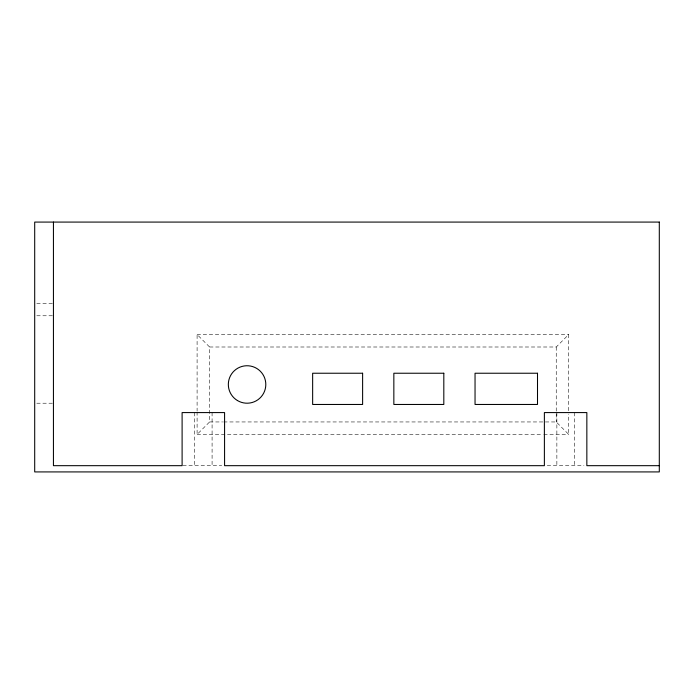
<?xml version="1.0" encoding="UTF-8"?>
<svg xmlns="http://www.w3.org/2000/svg" width="694" height="694" viewBox="0 0 694 694"><rect width="100%" height="100%" fill="white"/><g stroke="black" fill="none" stroke-linecap="round" stroke-linejoin="round"><path stroke-width="0.52" stroke-dasharray="3.47 2.6" d="M197.096 411.88L197.096 434.444L209.588 421.952L209.588 347L197.096 334.508L197.096 410.805M209.588 347L556.241 347L568.733 334.508L568.733 412.956M36.782 303.278L53.438 303.278M36.782 315.77L53.438 315.77M197.096 334.508L568.733 334.508M36.782 403.214L53.438 403.214M209.588 421.952L222.592 421.952M223.668 421.952L556.241 421.952L568.733 434.444L568.733 414.023M197.096 434.444L542.725 434.444M543.81 434.444L568.733 434.444M182.826 465.674L221.733 465.674M547.219 465.674L584.001 465.674M574.354 412.583L574.354 465.674M556.866 412.583L556.866 465.674M556.241 347L556.241 421.952M212.086 412.583L212.086 465.674M194.598 412.583L194.598 465.674"/><path stroke-width="1.04" d="M659.3 465.674L586.846 465.674L586.846 412.583L544.374 412.583L544.374 465.674L224.578 465.674L224.578 412.583L182.106 412.583L182.106 465.674L53.438 465.674L53.438 222.08M659.3 222.08L34.7 222.08L34.7 471.92L659.3 471.92L659.3 222.08M362.615 373.233L312.647 373.233L312.647 404.463L362.615 404.463L362.615 373.233M443.813 373.233L393.845 373.233L393.845 404.463L443.813 404.463L443.813 373.233M537.503 373.233L475.043 373.233L475.043 404.463L537.503 404.463L537.503 373.233M237.417 400.533A18.738 18.738 0 0 0 265.802 384.806A18.738 18.738 0 0 0 237.981 368.089A18.738 18.738 0 0 0 237.417 400.533"/></g></svg>
